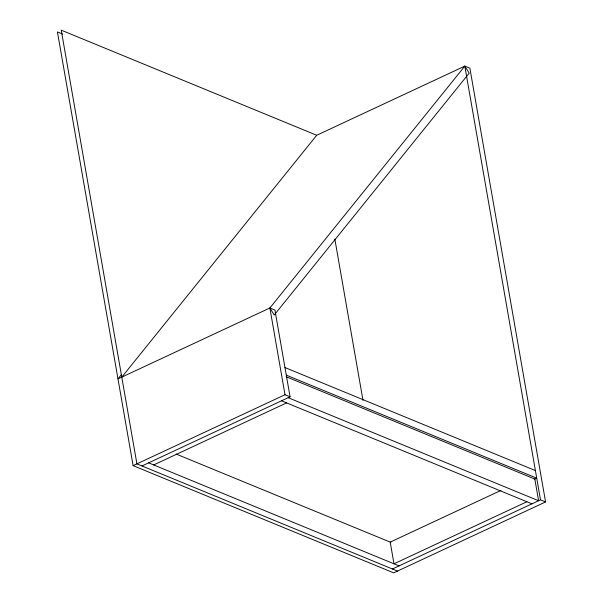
<?xml version="1.0" encoding="UTF-8"?>
<svg xmlns="http://www.w3.org/2000/svg" width="603" height="603" viewBox="0 0 603 603"><rect width="100%" height="100%" fill="white"/><g stroke="black" fill="none" stroke-linecap="round" stroke-linejoin="round"><path stroke-width="0.9" d="M121.527 374.501L117.984 378.903L269.873 307.99L464.807 66.126L469.88 68.214L545.572 501.937L393.684 572.85L133.12 465.644L57.428 31.921L62.637 34.07M121.783 377.131L316.718 135.268L464.807 66.126L469.194 73.151L274.252 315.015L269.873 307.99L274.938 310.07L290.073 396.819L141.984 465.961M133.12 465.644L285.008 394.731L290.073 396.819M153.697 464.943L286.598 402.887M500.965 490.412L390.209 542.12L393.993 563.805L526.894 501.756M534.168 479.355L536.723 478.164L286.289 375.134M392.417 568.991L540.507 499.849L545.572 501.937M316.575 135.208L61.227 30.15L136.919 463.873L397.483 571.079M284.97 367.544L535.396 470.574M286.131 376.732L534.823 479.053L538.607 500.739L288.181 397.701M281.533 400.807L531.967 503.844M176.151 454.051L390.932 542.414M148.632 462.855L399.065 565.893M464.807 66.126L540.507 499.849M334.838 239.067L362.983 400.324M269.873 307.99L285.008 394.731"/></g></svg>
